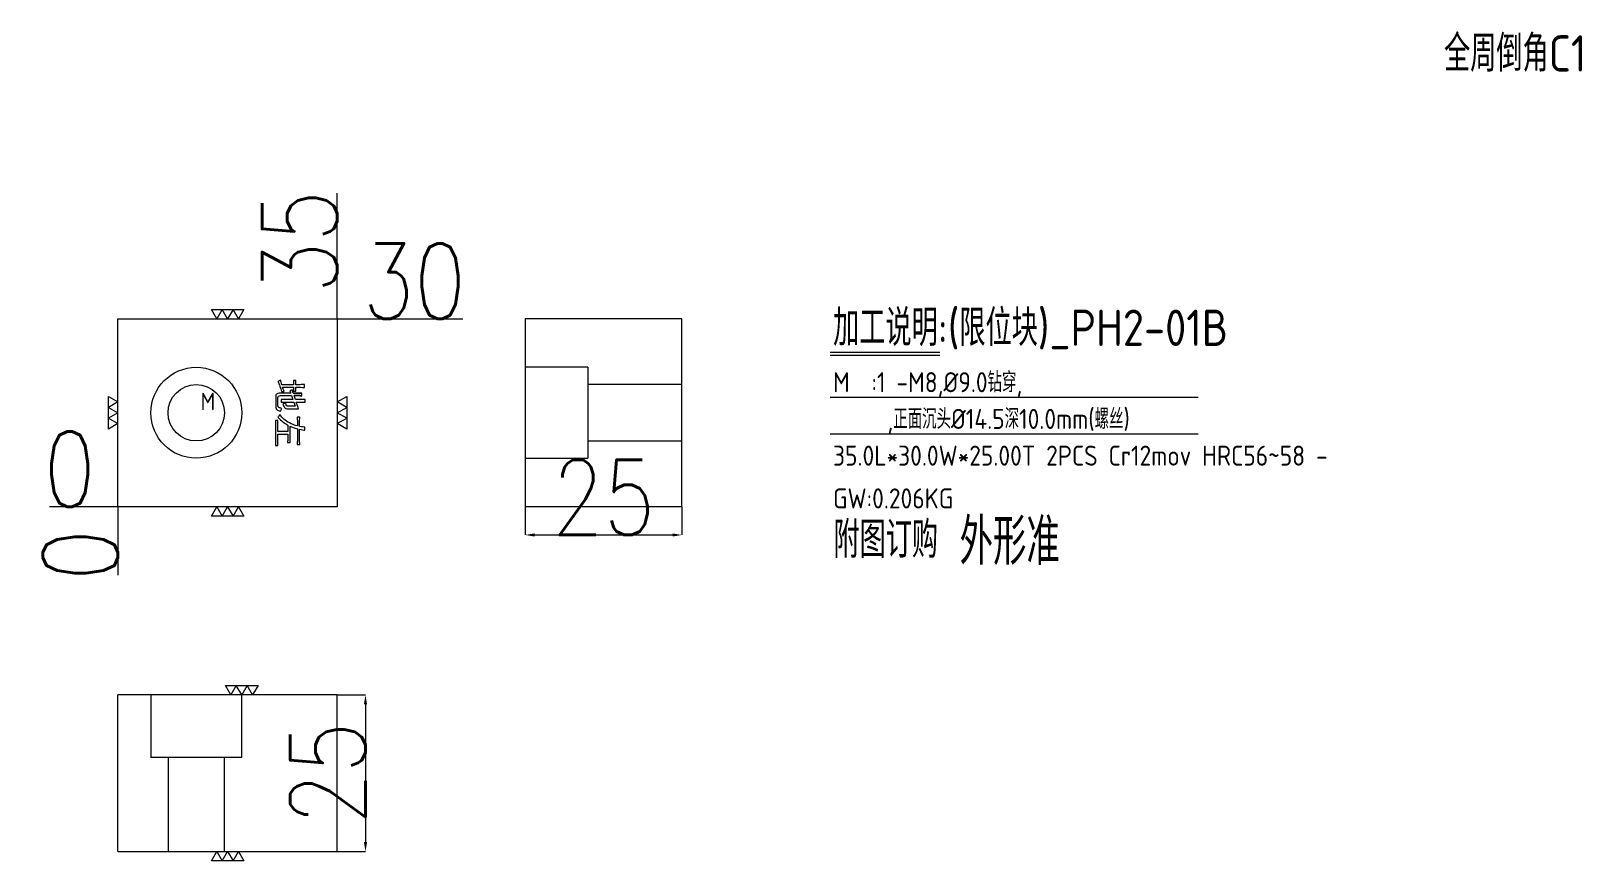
# Model space of a CAD drawing. Header units: millimetres. Extents: x -12995 to -12747, y 60701 to 60833.
import ezdxf

# ---------------------------------------------------------------- set-up
doc = ezdxf.new("R2010")
doc.units = ezdxf.units.MM
doc.linetypes.add('DASHED', pattern=[0])
doc.layers.add('DIE', color=20, linetype='Continuous', lineweight=20)
doc.layers.add('DIM', color=4, linetype='Continuous', lineweight=20)
doc.layers.add('PH2', color=7, linetype='Continuous')
doc.layers.add('TEMP', color=7, linetype='Continuous')
doc.styles.add('gbenor', font='gbenor.shx', dxfattribs={"bigfont": 'gbcbig.shx'})
doc.styles.add('TXT', font='txt.shx', dxfattribs={"width": 0.8, "bigfont": 'ctxt.shx'})
doc.dimstyles.new('零件', dxfattribs={"dimscale": 1.5, "dimtxt": 8, "dimasz": 1, "dimexe": 0, "dimexo": 0, "dimgap": 0, "dimtad": 1, "dimtxsty": 'TXT', "dimcen": 0, "dimclrd": 252, "dimclre": 252, "dimclrt": 4, "dimazin": 3, "dimtp": 0.001, "dimtm": 0.001, "dimtfac": 1, "dimtmove": 0, "dimatfit": 3, "dimlwd": 5, "dimlwe": 5})

# ---------------------------------------------------------------- blocks, each defined once
blk = doc.blocks.new('*D1107')
at = {"layer": 'Defpoints', "color": 0}
for p in [(-12945.81, 60787.24), (-12941.31, 60787.24), (-12980.81, 60757.24)]:
    blk.add_point(p, dxfattribs=at)
at = {"layer": 'DIM', "color": 252, "lineweight": 5}
blk.add_line((-12945.81, 60787.24), (-12925.77, 60787.24), dxfattribs=at)
at = {"layer": 'DIM', "color": 4, "lineweight": 5, "insert": (-12933.54, 60793.24), "char_height": 12, "attachment_point": 5, "style": 'TXT'}
blk.add_mtext('30', dxfattribs=at)
blk = doc.blocks.new('*D1108')
at = {"layer": 'Defpoints', "color": 0}
for p in [(-12985.31, 60757.24), (-12980.81, 60757.24), (-12980.81, 60757.24)]:
    blk.add_point(p, dxfattribs=at)
at = {"layer": 'DIM', "color": 252, "lineweight": 5}
blk.add_line((-12980.81, 60757.24), (-12991.71, 60757.24), dxfattribs=at)
at = {"layer": 'DIM', "color": 4, "lineweight": 5, "insert": (-12988.51, 60763.24), "char_height": 12, "attachment_point": 5, "style": 'TXT'}
blk.add_mtext('0', dxfattribs=at)
blk = doc.blocks.new('*D1109')
at = {"layer": 'Defpoints', "color": 0}
for p in [(-12980.81, 60757.24), (-12980.81, 60757.24), (-12980.81, 60752.74)]:
    blk.add_point(p, dxfattribs=at)
at = {"layer": 'DIM', "color": 252, "lineweight": 5}
blk.add_line((-12980.81, 60757.24), (-12980.81, 60746.34), dxfattribs=at)
at = {"layer": 'DIM', "color": 4, "lineweight": 5, "insert": (-12986.81, 60749.54), "char_height": 12, "attachment_point": 5, "rotation": 90, "style": 'TXT'}
blk.add_mtext('0', dxfattribs=at)
blk = doc.blocks.new('*D1110')
at = {"layer": 'Defpoints', "color": 0}
for p in [(-12945.81, 60791.74), (-12945.81, 60787.24), (-12980.81, 60757.24)]:
    blk.add_point(p, dxfattribs=at)
at = {"layer": 'DIM', "color": 252, "lineweight": 5}
blk.add_line((-12945.81, 60787.24), (-12945.81, 60807.28), dxfattribs=at)
at = {"layer": 'DIM', "color": 4, "lineweight": 5, "insert": (-12951.81, 60799.51), "char_height": 12, "attachment_point": 5, "rotation": 90, "style": 'TXT'}
blk.add_mtext('35', dxfattribs=at)
blk = doc.blocks.new('*D1111')
at = {"layer": 'Defpoints', "color": 0}
for p in [(-12945.81, 60727.24), (-12945.81, 60702.24), (-12941.31, 60702.24)]:
    blk.add_point(p, dxfattribs=at)
at = {"layer": 'DIM', "color": 252, "lineweight": 5}
for p, q in [((-12945.81, 60727.24), (-12941.31, 60727.24)), ((-12941.31, 60725.74), (-12941.31, 60703.74)), ((-12945.81, 60702.24), (-12941.31, 60702.24))]:
    blk.add_line(p, q, dxfattribs=at)
at = {"layer": 'DIM', "color": 252}
for points in [[(-12941.06, 60725.74), (-12941.56, 60725.74), (-12941.31, 60727.24)], [(-12941.56, 60703.74), (-12941.06, 60703.74), (-12941.31, 60702.24)]]:
    blk.add_solid(points, dxfattribs=at)
at = {"layer": 'DIM', "color": 4, "lineweight": 5, "insert": (-12947.31, 60714.74), "char_height": 12, "attachment_point": 5, "rotation": 90, "style": 'TXT'}
blk.add_mtext('25', dxfattribs=at)
blk = doc.blocks.new('*D1112')
at = {"layer": 'Defpoints', "color": 0}
for p in [(-12915.81, 60757.24), (-12890.81, 60757.24), (-12890.81, 60752.74)]:
    blk.add_point(p, dxfattribs=at)
at = {"layer": 'DIM', "color": 252, "lineweight": 5}
for p, q in [((-12915.81, 60757.24), (-12915.81, 60752.74)), ((-12890.81, 60757.24), (-12890.81, 60752.74)), ((-12914.31, 60752.74), (-12892.31, 60752.74))]:
    blk.add_line(p, q, dxfattribs=at)
at = {"layer": 'DIM', "color": 252}
for points in [[(-12914.31, 60752.99), (-12914.31, 60752.49), (-12915.81, 60752.74)], [(-12892.31, 60752.49), (-12892.31, 60752.99), (-12890.81, 60752.74)]]:
    blk.add_solid(points, dxfattribs=at)
at = {"layer": 'DIM', "color": 4, "lineweight": 5, "insert": (-12903.31, 60758.74), "char_height": 12, "attachment_point": 5, "style": 'TXT'}
blk.add_mtext('25', dxfattribs=at)

msp = doc.modelspace()

# ---------------------------------------------------------------- linework, layer by layer
at = {"layer": 'DIE', "color": 1, "linetype": 'Continuous', "lineweight": 5}
for points in [[(-12960.71, 60788.735), (-12961.576, 60787.235), (-12962.442, 60788.735), (-12963.308, 60787.235), (-12964.174, 60788.735), (-12965.04, 60787.235), (-12965.906, 60788.735), (-12960.71, 60788.735)], [(-12982.308, 60774.833), (-12980.808, 60773.967), (-12982.308, 60773.101), (-12980.808, 60772.235), (-12982.308, 60771.369), (-12980.808, 60770.503), (-12982.308, 60769.637), (-12982.308, 60774.833)], [(-12944.308, 60769.637), (-12945.808, 60770.503), (-12944.308, 60771.369), (-12945.808, 60772.235), (-12944.308, 60773.101), (-12945.808, 60773.967), (-12944.308, 60774.833), (-12944.308, 60769.637)], [(-12965.906, 60755.735), (-12965.04, 60757.235), (-12964.174, 60755.735), (-12963.308, 60757.235), (-12962.442, 60755.735), (-12961.576, 60757.235), (-12960.71, 60755.735), (-12965.906, 60755.735)], [(-12958.46, 60728.735), (-12959.326, 60727.235), (-12960.192, 60728.735), (-12961.058, 60727.235), (-12961.924, 60728.735), (-12962.79, 60727.235), (-12963.656, 60728.735), (-12958.46, 60728.735)], [(-12965.906, 60700.735), (-12965.04, 60702.235), (-12964.174, 60700.735), (-12963.308, 60702.235), (-12962.442, 60700.735), (-12961.576, 60702.235), (-12960.71, 60700.735), (-12965.906, 60700.735)]]:
    msp.add_lwpolyline(points, close=True, dxfattribs=at)
at = {"layer": 'DIM', "color": 8, "linetype": 'Continuous', "lineweight": 5}
for p, q in [((-12867.184, 60781.892), (-12849.645, 60781.892)), ((-12867.184, 60781.407), (-12849.645, 60781.407)), ((-12867.184, 60774.74), (-12808.432, 60774.74)), ((-12867.184, 60768.883), (-12808.432, 60768.883))]:
    msp.add_line(p, q, dxfattribs=at)
at = {"layer": 'PH2', "color": 11, "linetype": 'Continuous', "lineweight": 5}
for p, q in [((-12980.808, 60787.235), (-12945.808, 60787.235)), ((-12980.808, 60757.235), (-12980.808, 60787.235)), ((-12945.808, 60787.235), (-12945.808, 60757.235)), ((-12915.808, 60787.235), (-12915.808, 60757.235)), ((-12890.808, 60787.235), (-12915.808, 60787.235)), ((-12890.808, 60757.235), (-12890.808, 60787.235)), ((-12945.808, 60757.235), (-12980.808, 60757.235)), ((-12890.808, 60757.235), (-12915.808, 60757.235)), ((-12945.808, 60727.235), (-12980.808, 60727.235)), ((-12980.808, 60702.235), (-12980.808, 60727.235)), ((-12945.808, 60702.235), (-12945.808, 60727.235)), ((-12980.808, 60702.235), (-12945.808, 60702.235))]:
    msp.add_line(p, q, dxfattribs=at)
at = {"layer": 'PH2', "color": 11, "linetype": 'DASHED', "lineweight": 5, "ltscale": 0.172546}
for p, q in [((-12915.808, 60787.235), (-12915.808, 60787.235)), ((-12890.808, 60787.235), (-12890.808, 60787.235)), ((-12905.808, 60779.485), (-12915.808, 60779.485)), ((-12905.808, 60779.485), (-12905.808, 60764.985)), ((-12890.808, 60776.739), (-12905.808, 60776.739)), ((-12905.808, 60767.732), (-12890.808, 60767.732)), ((-12915.808, 60764.985), (-12905.808, 60764.985)), ((-12915.808, 60757.235), (-12915.808, 60757.235)), ((-12890.808, 60757.235), (-12890.808, 60757.235)), ((-12975.558, 60727.235), (-12975.558, 60717.235)), ((-12961.058, 60717.235), (-12961.058, 60727.235)), ((-12961.058, 60717.235), (-12975.558, 60717.235)), ((-12972.812, 60717.235), (-12972.812, 60702.235)), ((-12963.805, 60702.235), (-12963.805, 60717.235))]:
    msp.add_line(p, q, dxfattribs=at)
at = {"layer": 'PH2', "color": 42, "linetype": 'Continuous', "lineweight": 5}
for radius in [7.25, 4.503]:
    msp.add_circle((-12968.308, 60772.235), radius, dxfattribs=at)
at = {"layer": 'TEMP', "color": 2, "linetype": 'Continuous', "lineweight": 5}
for p, q in [((-12952.794, 60776.717), (-12954.642, 60776.717)), ((-12954.537, 60776.297), (-12952.794, 60776.297)), ((-12952.416, 60777.368), (-12952.815, 60777.368)), ((-12951.05, 60776.276), (-12951.05, 60776.738)), ((-12953.235, 60775.352), (-12955.062, 60775.352)), ((-12954.789, 60774.365), (-12954.789, 60773.924)), ((-12953.109, 60774.974), (-12952.878, 60774.344)), ((-12952.815, 60775.688), (-12952.416, 60775.688)), ((-12952.479, 60774.344), (-12952.71, 60774.974)), ((-12951.491, 60774.953), (-12951.491, 60775.373)), ((-12950.924, 60773.924), (-12950.924, 60774.365)), ((-12955.272, 60770.988), (-12955.692, 60770.988)), ((-12952.542, 60773.273), (-12953.445, 60773.273)), ((-12951.785, 60771.534), (-12952.205, 60771.534)), ((-12953.718, 60769.245), (-12955.293, 60769.245)), ((-12955.293, 60768.804), (-12953.718, 60768.804)), ((-12953.718, 60770.274), (-12953.718, 60769.245)), ((-12955.692, 60767.04), (-12955.272, 60767.04)), ((-12953.739, 60767.481), (-12953.319, 60767.481)), ((-12952.205, 60767.187), (-12951.785, 60767.187))]:
    msp.add_line(p, q, dxfattribs=at)
for centre, radius, start, end in [((-12952.594, 60802.916), 27.565, 269.49799, 272.29236), ((-12952.521, 60750.602), 24.373, 87.58014, 90.44434)]:
    msp.add_arc(centre, radius, start, end, dxfattribs=at)
for points in [[(-12954.852, 60777.431), (-12955.006, 60777.333), (-12955.153, 60777.263), (-12955.293, 60777.221)], [(-12954.642, 60776.717), (-12954.726, 60776.983), (-12954.796, 60777.221), (-12954.852, 60777.431)], [(-12954.285, 60775.625), (-12954.397, 60775.877), (-12954.481, 60776.101), (-12954.537, 60776.297)], [(-12953.004, 60775.919), (-12953.102, 60775.863), (-12953.235, 60775.8), (-12953.403, 60775.73)], [(-12952.836, 60775.352), (-12952.92, 60775.576), (-12952.976, 60775.765), (-12953.004, 60775.919)], [(-12952.815, 60777.368), (-12952.801, 60777.2), (-12952.794, 60776.983), (-12952.794, 60776.717)], [(-12952.794, 60776.297), (-12952.794, 60776.045), (-12952.801, 60775.842), (-12952.815, 60775.688)], [(-12952.437, 60776.717), (-12952.437, 60776.983), (-12952.43, 60777.2), (-12952.416, 60777.368)], [(-12952.416, 60775.688), (-12952.43, 60775.842), (-12952.437, 60776.045), (-12952.437, 60776.297)], [(-12955.062, 60775.352), (-12955.44, 60775.338), (-12955.629, 60775.177), (-12955.629, 60774.869)], [(-12954.705, 60775.646), (-12954.579, 60775.646), (-12954.439, 60775.639), (-12954.285, 60775.625)], [(-12954.033, 60773.819), (-12954.187, 60773.735), (-12954.334, 60773.672), (-12954.474, 60773.63)], [(-12953.403, 60775.73), (-12953.347, 60775.646), (-12953.291, 60775.52), (-12953.235, 60775.352)], [(-12952.752, 60773.945), (-12952.682, 60773.735), (-12952.612, 60773.511), (-12952.542, 60773.273)], [(-12951.995, 60772.853), (-12952.177, 60773.371), (-12952.296, 60773.735), (-12952.353, 60773.945)], [(-12954.999, 60771.933), (-12955.083, 60771.737), (-12955.174, 60771.604), (-12955.272, 60771.534)], [(-12954.852, 60772.475), (-12954.824, 60772.643), (-12954.761, 60772.797), (-12954.663, 60772.937)], [(-12953.34, 60770.085), (-12953.046, 60769.959), (-12952.661, 60769.826), (-12952.184, 60769.686)], [(-12950.966, 60769.959), (-12951.19, 60769.959), (-12951.477, 60769.987), (-12951.827, 60770.043)], [(-12951.827, 60769.602), (-12951.463, 60769.546), (-12951.19, 60769.49), (-12951.008, 60769.434)], [(-12951.008, 60769.434), (-12951.008, 60769.588), (-12950.994, 60769.763), (-12950.966, 60769.959)]]:
    msp.add_open_spline(points, degree=3, dxfattribs=at)
for points, knots in [([(-12955.293, 60777.221), (-12955.181, 60777.011), (-12955.076, 60776.756), (-12954.88, 60776.154), (-12954.789, 60775.884), (-12954.705, 60775.646)], [0, 0, 0, 0, 0.5000002, 0.5000002, 1, 1, 1, 1]), ([(-12951.05, 60776.738), (-12951.288, 60776.724), (-12951.526, 60776.717), (-12951.988, 60776.717), (-12952.212, 60776.717), (-12952.437, 60776.717)], [0, 0, 0, 0, 0.5151512, 0.5151512, 1, 1, 1, 1]), ([(-12952.437, 60776.297), (-12952.212, 60776.297), (-12951.988, 60776.297), (-12951.47, 60776.297), (-12951.232, 60776.29), (-12951.05, 60776.276)], [0, 0, 0, 0, 0.4324324, 0.4324324, 1, 1, 1, 1]), ([(-12955.629, 60774.869), (-12955.629, 60774.316), (-12955.629, 60773.763), (-12955.629, 60773), (-12955.576, 60772.846), (-12955.366, 60772.65), (-12955.16, 60772.559), (-12954.852, 60772.475)], [0, 0, 0, 0, 0.5683456, 0.5683456, 0.784173, 0.784173, 1, 1, 1, 1]), ([(-12954.663, 60772.937), (-12954.887, 60772.979), (-12955.044, 60773.021), (-12955.226, 60773.105), (-12955.272, 60773.196), (-12955.272, 60773.784), (-12955.272, 60774.232), (-12955.272, 60774.876), (-12955.132, 60774.974), (-12954.271, 60774.974), (-12953.69, 60774.974), (-12953.109, 60774.974)], [0, 0, 0, 0, 0.1052077, 0.1052077, 0.2104154, 0.2104154, 0.5470803, 0.5470803, 0.6943713, 0.6943713, 1, 1, 1, 1]), ([(-12952.878, 60774.344), (-12953.305, 60774.344), (-12953.732, 60774.344), (-12954.327, 60774.344), (-12954.537, 60774.351), (-12954.789, 60774.365)], [0, 0, 0, 0, 0.7176471, 0.7176471, 1, 1, 1, 1]), ([(-12954.789, 60773.924), (-12954.621, 60773.938), (-12954.411, 60773.945), (-12953.69, 60773.945), (-12953.221, 60773.945), (-12952.752, 60773.945)], [0, 0, 0, 0, 0.3495146, 0.3495146, 1, 1, 1, 1]), ([(-12954.474, 60773.63), (-12954.418, 60773.406), (-12954.341, 60773.22), (-12954.145, 60772.926), (-12953.914, 60772.86), (-12953.55, 60772.874)], [0, 0, 0, 0, 0.5000002, 0.5000002, 1, 1, 1, 1]), ([(-12953.445, 60773.273), (-12953.711, 60773.259), (-12953.868, 60773.283), (-12953.966, 60773.409), (-12954.005, 60773.567), (-12954.033, 60773.819)], [0, 0, 0, 0, 0.4999997, 0.4999997, 1, 1, 1, 1]), ([(-12951.491, 60775.373), (-12951.813, 60775.359), (-12952.1, 60775.352), (-12952.514, 60775.352), (-12952.675, 60775.352), (-12952.836, 60775.352)], [0, 0, 0, 0, 0.6101693, 0.6101693, 1, 1, 1, 1]), ([(-12952.71, 60774.974), (-12952.584, 60774.974), (-12952.458, 60774.974), (-12952.065, 60774.974), (-12951.785, 60774.967), (-12951.491, 60774.953)], [0, 0, 0, 0, 0.3214287, 0.3214287, 1, 1, 1, 1]), ([(-12950.924, 60774.365), (-12951.162, 60774.351), (-12951.4, 60774.344), (-12951.918, 60774.344), (-12952.198, 60774.344), (-12952.479, 60774.344)], [0, 0, 0, 0, 0.4594592, 0.4594592, 1, 1, 1, 1]), ([(-12952.353, 60773.945), (-12952.121, 60773.945), (-12951.89, 60773.945), (-12951.337, 60773.945), (-12951.092, 60773.938), (-12950.924, 60773.924)], [0, 0, 0, 0, 0.4177217, 0.4177217, 1, 1, 1, 1]), ([(-12955.692, 60770.988), (-12955.678, 60770.792), (-12955.671, 60770.547), (-12955.671, 60769.469), (-12955.671, 60768.685), (-12955.671, 60767.635), (-12955.678, 60767.348), (-12955.692, 60767.04)], [0, 0, 0, 0, 0.21875, 0.21875, 0.8020834, 0.8020834, 1, 1, 1, 1]), ([(-12955.293, 60769.245), (-12955.293, 60769.574), (-12955.293, 60769.903), (-12955.293, 60770.54), (-12955.286, 60770.792), (-12955.272, 60770.988)], [0, 0, 0, 0, 0.5164835, 0.5164835, 1, 1, 1, 1]), ([(-12955.272, 60771.534), (-12954.992, 60771.24), (-12954.729, 60770.995), (-12954.239, 60770.603), (-12953.984, 60770.428), (-12953.718, 60770.274)], [0, 0, 0, 0, 0.5000001, 0.5000001, 1, 1, 1, 1]), ([(-12952.184, 60770.127), (-12952.661, 60770.253), (-12953.077, 60770.414), (-12953.791, 60770.806), (-12954.089, 60771.005), (-12954.565, 60771.411), (-12954.789, 60771.653), (-12954.999, 60771.933)], [0, 0, 0, 0, 0.3333332, 0.3333332, 0.6666665, 0.6666665, 1, 1, 1, 1]), ([(-12953.55, 60772.874), (-12953.277, 60772.874), (-12953.004, 60772.874), (-12952.409, 60772.874), (-12952.163, 60772.867), (-12951.995, 60772.853)], [0, 0, 0, 0, 0.4588236, 0.4588236, 1, 1, 1, 1]), ([(-12952.205, 60771.534), (-12952.191, 60771.296), (-12952.184, 60771.009), (-12952.184, 60770.491), (-12952.184, 60770.309), (-12952.184, 60770.127)], [0, 0, 0, 0, 0.6486486, 0.6486486, 1, 1, 1, 1]), ([(-12951.827, 60770.043), (-12951.827, 60770.253), (-12951.827, 60770.463), (-12951.827, 60770.995), (-12951.813, 60771.282), (-12951.785, 60771.534)], [0, 0, 0, 0, 0.3947368, 0.3947368, 1, 1, 1, 1]), ([(-12955.272, 60767.04), (-12955.286, 60767.306), (-12955.293, 60767.607), (-12955.293, 60768.23), (-12955.293, 60768.517), (-12955.293, 60768.804)], [0, 0, 0, 0, 0.5393258, 0.5393258, 1, 1, 1, 1]), ([(-12953.718, 60768.804), (-12953.718, 60768.601), (-12953.718, 60768.398), (-12953.718, 60767.943), (-12953.725, 60767.705), (-12953.739, 60767.481)], [0, 0, 0, 0, 0.4461539, 0.4461539, 1, 1, 1, 1]), ([(-12953.319, 60767.481), (-12953.333, 60767.719), (-12953.34, 60767.964), (-12953.34, 60768.839), (-12953.34, 60769.462), (-12953.34, 60770.085)], [0, 0, 0, 0, 0.288, 0.288, 1, 1, 1, 1]), ([(-12952.184, 60769.686), (-12952.184, 60769.084), (-12952.184, 60768.482), (-12952.184, 60767.67), (-12952.191, 60767.439), (-12952.205, 60767.187)], [0, 0, 0, 0, 0.7413793, 0.7413793, 1, 1, 1, 1]), ([(-12951.785, 60767.187), (-12951.813, 60767.439), (-12951.827, 60767.698), (-12951.827, 60768.51), (-12951.827, 60769.056), (-12951.827, 60769.602)], [0, 0, 0, 0, 0.3275861, 0.3275861, 1, 1, 1, 1])]:
    msp.add_open_spline(points, degree=3, knots=knots, dxfattribs=at)

# ---------------------------------------------------------------- texts
at = {"layer": 'DIM', "color": 6, "lineweight": 5, "style": 'gbenor'}
msp.add_text('全周倒角C1', height=5.8, dxfattribs=at).set_placement((-12769.212, 60826.653))
at = {"layer": 'DIM', "color": 4, "lineweight": 5, "style": 'gbenor'}
for s, height, p in [('加工说明:(限位块)_PH2-01B', 5.8, (-12866.699, 60782.896)), ('M  :1 -M8,%%c9.0钻穿,', 3.2, (-12866.704, 60775.511)), ('M', 2.8, (-12967.622, 60772.641)), ('     ,正面沉头%%c14.5深10.0mm(螺丝)', 3.2, (-12866.704, 60769.654)), ('35.0L*30.0W*25.00T 2PCS Cr12mov HRC56~58 -', 3.2, (-12866.704, 60763.797)), ('GW:0.206KG', 3.2, (-12866.704, 60756.969))]:
    msp.add_text(s, height=height, dxfattribs=at).set_placement(p)
at = {"layer": 'DIM', "color": 1, "lineweight": 5, "style": 'gbenor'}
msp.add_text('外形准', height=7.4, dxfattribs=at).set_placement((-12846.508, 60747.971))
at = {"layer": 'DIM', "color": 21, "lineweight": 5, "style": 'gbenor'}
msp.add_text('附图订购', height=5.8, dxfattribs=at).set_placement((-12866.647, 60749.091))

# ---------------------------------------------------------------- dimensions: what is measured, and where the dimension line sits
at = {"layer": 'DIM', "lineweight": 5}
for feature_location, offset, dtype, origin, picture, middle in [((-12945.808, 60787.235), (0, 4.5), 1, (-12980.808, 60757.235), '*D1110', (-12951.808, 60799.507)), ((-12945.808, 60787.235), (4.5, 0), 0, (-12980.808, 60757.235), '*D1107', (-12933.537, 60793.235)), ((-12980.808062602, 60757.235356916), (-4.5, 0), 0, (-12980.808062602, 60757.235356916), '*D1108', (-12988.508062602, 60763.235356916)), ((-12980.808062602, 60757.235356916), (0, -4.5), 1, (-12980.808062602, 60757.235356916), '*D1109', (-12986.808062602, 60749.535356916))]:
    dim = msp.add_ordinate_dim(feature_location=feature_location, offset=offset, dtype=dtype, origin=origin, dimstyle='零件', dxfattribs=at)
    dim.commit()
    dim.dimension.update_dxf_attribs({"geometry": picture, "text_midpoint": middle})
dim = msp.add_linear_dim(base=(-12890.808, 60752.735), p1=(-12915.808, 60757.235), p2=(-12890.808, 60757.235), dimstyle='零件', dxfattribs=at)
dim.commit()
dim.dimension.update_dxf_attribs({"geometry": '*D1112', "text_midpoint": (-12903.308, 60758.735)})
dim = msp.add_linear_dim(base=(-12941.308, 60702.235), p1=(-12945.808, 60727.235), p2=(-12945.808, 60702.235), angle=90, dimstyle='零件', dxfattribs=at)
dim.commit()
dim.dimension.update_dxf_attribs({"geometry": '*D1111', "text_midpoint": (-12947.308, 60714.735)})

doc.saveas('drawing.dxf')
